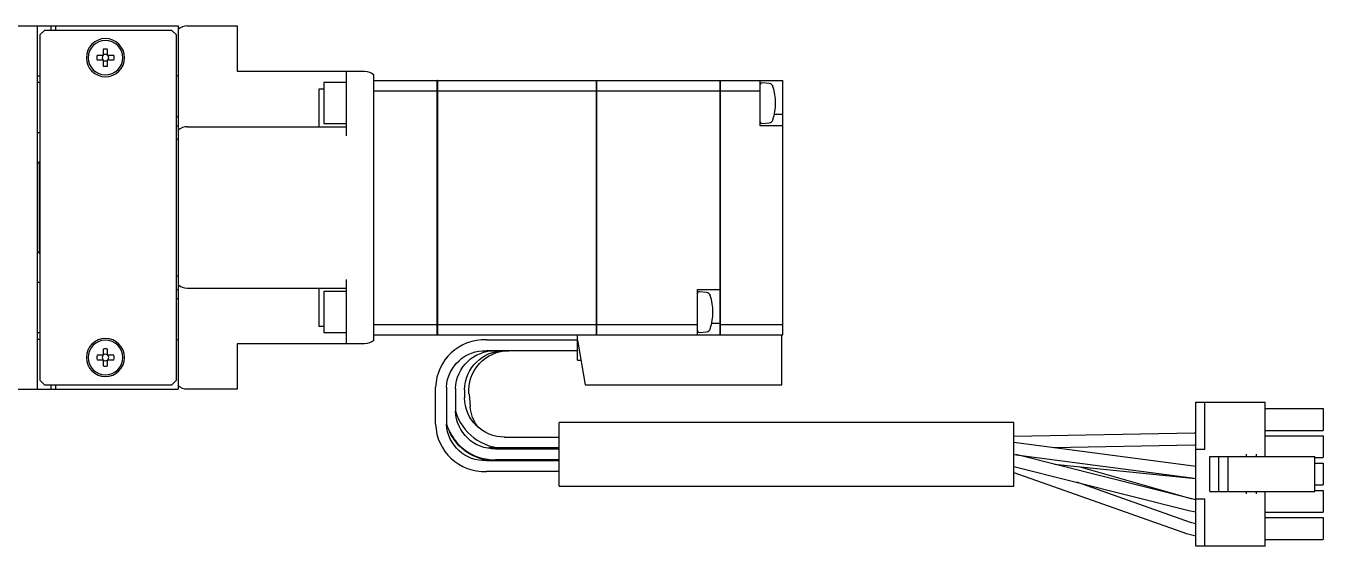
# Model space of a CAD drawing. Extents: x 0 to 640, y -8 to 361.
# Drawn here: x 497.8 to 640.5, y 231.8 to 289 of the extents above; entities that cross this region are included whole.
import ezdxf

# ---------------------------------------------------------------- set-up
doc = ezdxf.new("R2010")
doc.units = 0
doc.header["$LTSCALE"] = 0.5
doc.layers.add('MSM_CONTINUOUS', color=7, linetype='CONTINUOUS')

msp = doc.modelspace()

# ---------------------------------------------------------------- linework, layer by layer
at = {"layer": 'MSM_CONTINUOUS'}
for p, q in [((477.06, 289.01), (514.56, 289.01)), ((499.06, 289.01), (499.06, 249.01)), ((499.86, 288.51), (499.36, 288.01)), ((513.86, 288.51), (499.86, 288.51)), ((500.56, 289.01), (500.56, 288.51)), ((501.06, 289.01), (501.06, 288.51)), ((514.36, 288.01), (513.86, 288.51)), ((514.56, 289.01), (514.56, 249.01)), ((515.56, 289.01), (521.06, 289.01)), ((521.06, 289.01), (521.06, 284.01)), ((499.36, 288.01), (499.36, 250.01)), ((514.36, 250.01), (514.36, 288.01)), ((506.32, 285.75), (505.65, 285.75)), ((506.32, 286.42), (506.32, 285.75)), ((506.8, 285.75), (506.8, 286.42)), ((507.48, 285.75), (506.8, 285.75)), ((505.65, 285.27), (506.32, 285.27)), ((506.32, 285.27), (506.32, 284.59)), ((506.8, 284.59), (506.8, 285.27)), ((506.8, 285.27), (507.48, 285.27)), ((521.06, 284.01), (535.06, 284.01)), ((533.06, 276.91), (533.06, 284.01)), ((499.06, 283.51), (499.36, 283.51)), ((499.36, 282.76), (499.06, 282.76)), ((514.56, 283.51), (514.36, 283.51)), ((530.56, 282.76), (530.56, 278.26)), ((533.06, 282.76), (530.56, 282.76)), ((536.06, 254.39), (536.06, 283.62)), ((536.06, 283.01), (543.05, 283.01)), ((543.05, 255.01), (543.05, 283.01)), ((543.06, 283), (543.05, 283)), ((543.06, 283.01), (560.55, 283.01)), ((543.06, 283.01), (543.06, 255.01)), ((560.55, 255.01), (560.55, 283.01)), ((560.56, 283), (560.55, 283)), ((560.56, 283.01), (574.16, 283.01)), ((560.56, 283.01), (560.56, 255.01)), ((574.16, 255.01), (574.16, 283.01)), ((574.16, 283), (574.17, 283)), ((574.17, 283.01), (581.06, 283.01)), ((574.17, 283.01), (574.17, 255.01)), ((578.56, 278.01), (578.56, 283.01)), ((579.54, 282.67), (578.77, 282.74)), ((581.06, 255.01), (581.06, 283.01)), ((530.06, 282.09), (530.56, 282.09)), ((530.06, 277.91), (530.06, 282.09)), ((536.06, 281.85), (543.05, 281.85)), ((543.06, 281.85), (543.05, 281.85)), ((543.06, 281.85), (560.55, 281.85)), ((560.56, 281.85), (560.55, 281.85)), ((560.56, 281.85), (574.16, 281.85)), ((574.16, 281.85), (574.17, 281.85)), ((574.17, 281.85), (578.56, 281.85)), ((514.56, 279.01), (514.36, 279.01)), ((530.56, 278.26), (533.06, 278.26)), ((578.77, 278.27), (579.54, 278.34)), ((581.06, 279.26), (580.12, 279.26)), ((499.06, 277.26), (499.36, 277.26)), ((514.36, 278.01), (514.56, 278.01)), ((515.56, 277.91), (533.06, 277.91)), ((581.06, 278.01), (578.56, 278.01)), ((514.56, 276.51), (514.36, 276.51)), ((499.26, 274.01), (499.06, 273.81)), ((499.26, 274.01), (499.26, 264.01)), ((499.36, 274.01), (499.26, 274.01)), ((499.06, 264.21), (499.26, 264.01)), ((499.26, 264.01), (499.36, 264.01)), ((514.36, 261.51), (514.56, 261.51)), ((533.06, 254.01), (533.06, 261.11)), ((499.36, 260.76), (499.06, 260.76)), ((514.36, 260.01), (514.56, 260.01)), ((533.06, 260.11), (515.56, 260.11)), ((530.06, 255.92), (530.06, 260.11)), ((530.56, 259.76), (530.56, 255.26)), ((533.06, 259.76), (530.56, 259.76)), ((571.66, 260.01), (574.16, 260.01)), ((571.66, 255.01), (571.66, 260.01)), ((572.65, 259.67), (571.88, 259.74)), ((514.36, 259.01), (514.56, 259.01)), ((530.56, 255.92), (530.06, 255.92)), ((536.06, 256.16), (543.05, 256.16)), ((543.06, 256.16), (543.05, 256.16)), ((543.06, 256.16), (560.55, 256.16)), ((560.56, 256.16), (560.55, 256.16)), ((560.56, 256.16), (571.66, 256.16)), ((574.16, 256.26), (573.23, 256.26)), ((574.16, 256.16), (574.17, 256.16)), ((574.17, 256.16), (581.06, 256.16)), ((499.06, 255.26), (499.36, 255.26)), ((499.36, 254.51), (499.06, 254.51)), ((514.36, 254.51), (514.56, 254.51)), ((535.06, 254.01), (521.06, 254.01)), ((521.06, 254.01), (521.06, 249.01)), ((530.56, 255.26), (533.06, 255.26)), ((536.06, 255.01), (543.05, 255.01)), ((543.06, 255.02), (543.05, 255.02)), ((543.06, 255.01), (581.06, 255.01)), ((548.46, 254.46), (558.46, 254.46)), ((558.46, 252.21), (558.46, 255.01)), ((558.46, 254.41), (559.33, 249.51)), ((560.56, 255.02), (560.55, 255.02)), ((571.88, 255.27), (572.65, 255.34)), ((574.16, 255.02), (574.17, 255.02)), ((580.96, 249.51), (580.96, 255.01)), ((506.32, 252.75), (505.65, 252.75)), ((506.32, 253.42), (506.32, 252.75)), ((506.8, 252.75), (506.8, 253.42)), ((507.48, 252.75), (506.8, 252.75)), ((558.46, 253.26), (548.46, 253.26)), ((550.95, 253.26), (550.71, 253.25)), ((505.65, 252.27), (506.32, 252.27)), ((506.32, 252.27), (506.32, 251.59)), ((506.8, 251.59), (506.8, 252.27)), ((506.8, 252.27), (507.48, 252.27)), ((558.46, 252.21), (558.85, 252.21)), ((499.36, 250.01), (499.86, 249.51)), ((513.86, 249.51), (514.36, 250.01)), ((437.06, 249.01), (514.56, 249.01)), ((499.86, 249.51), (513.86, 249.51)), ((500.56, 249.51), (500.56, 249.01)), ((501.06, 249.51), (501.06, 249.01)), ((521.06, 249.01), (515.56, 249.01)), ((542.86, 245.16), (542.86, 249.25)), ((544.06, 249.25), (544.06, 245.16)), ((545.06, 249.09), (545.06, 246.62)), ((546.06, 248.94), (546.06, 248.07)), ((546.54, 248.49), (546.66, 247.1)), ((559.33, 249.51), (580.96, 249.51)), ((626.46, 247.61), (634.11, 247.61)), ((626.46, 231.76), (626.46, 247.61)), ((627.48, 242.42), (627.48, 247.61)), ((634.11, 241.62), (634.11, 247.61)), ((634.11, 246.89), (640.46, 246.89)), ((640.46, 246.89), (640.46, 244.49)), ((544.08, 245.16), (544.06, 245.2)), ((556.46, 238.36), (556.46, 245.36)), ((606.46, 245.36), (556.46, 245.36)), ((606.46, 238.36), (606.46, 245.36)), ((626.36, 244.2), (606.46, 243.81)), ((626.46, 244.2), (626.29, 244.2)), ((626.46, 244.2), (626.36, 244.2)), ((634.11, 244.49), (640.46, 244.49)), ((548.75, 242.61), (548.73, 242.61)), ((548.73, 242.61), (548.75, 242.61)), ((549.46, 242.56), (548.75, 242.61)), ((548.75, 242.61), (549.96, 242.46)), ((556.46, 242.56), (549.46, 242.56)), ((550.46, 243.76), (556.46, 243.76)), ((626.22, 240.54), (606.46, 243.16)), ((610.76, 242.59), (626.31, 242.9)), ((626.31, 242.9), (626.46, 242.9)), ((634.11, 243.89), (640.46, 243.89)), ((640.46, 243.89), (640.46, 241.49)), ((548.46, 241.16), (556.46, 241.16)), ((549.46, 242.46), (556.46, 242.46)), ((556.46, 241.26), (549.46, 241.26)), ((606.46, 241.85), (626.05, 239.25)), ((626.02, 236.94), (606.68, 241.82)), ((626.46, 242.42), (627.48, 242.42)), ((628.01, 237.76), (628.01, 241.62)), ((628.01, 241.62), (639.57, 241.62)), ((629.01, 237.76), (629.01, 241.62)), ((630.03, 237.76), (630.03, 241.62)), ((632.01, 241.87), (632.01, 241.62)), ((633.16, 241.62), (633.16, 241.87)), ((639.57, 237.76), (639.57, 241.62)), ((639.57, 241.49), (640.46, 241.49)), ((556.46, 239.96), (548.46, 239.96)), ((606.46, 240.53), (625.7, 235.68)), ((606.46, 239.87), (625.43, 233.13)), ((610.88, 240.76), (626.06, 239.24)), ((625.97, 236.97), (613.65, 240.48)), ((626.46, 240.52), (626.22, 240.54)), ((639.57, 240.89), (640.46, 240.89)), ((640.46, 240.89), (640.46, 238.49)), ((556.46, 238.36), (606.46, 238.36)), ((625.87, 234.36), (613.39, 238.79)), ((626.05, 239.25), (626.46, 239.21)), ((626.06, 239.24), (626.46, 239.21)), ((639.57, 238.49), (640.46, 238.49)), ((626.46, 236.86), (625.97, 236.97)), ((626.46, 236.85), (626.02, 236.94)), ((626.46, 236.96), (627.48, 236.96)), ((627.48, 231.76), (627.48, 236.96)), ((628.01, 237.76), (639.57, 237.76)), ((632.01, 237.76), (632.01, 237.51)), ((633.16, 237.51), (633.16, 237.76)), ((634.11, 231.76), (634.11, 237.76)), ((639.57, 237.89), (640.46, 237.89)), ((640.46, 237.89), (640.46, 235.49)), ((625.7, 235.68), (626.46, 235.54)), ((634.11, 235.49), (640.46, 235.49)), ((626.46, 234.19), (625.86, 234.36)), ((634.11, 234.89), (640.46, 234.89)), ((640.46, 234.89), (640.46, 232.49)), ((625.43, 233.13), (626.46, 232.87)), ((625.43, 233.13), (626.46, 232.87)), ((634.11, 231.76), (626.46, 231.76)), ((634.11, 232.49), (640.46, 232.49))]:
    msp.add_line(p, q, dxfattribs=at)
at = {"layer": 'MSM_CONTINUOUS', "extrusion": (0, 0, -1)}
for centre, radius in [((-506.56, 285.51), 2.1), ((-506.56, 285.51), 1.9), ((-506.56, 252.51), 2.1), ((-506.56, 252.51), 1.9)]:
    msp.add_circle(centre, radius, dxfattribs=at)
at = {"layer": 'MSM_CONTINUOUS'}
for centre, radius, start, end in [((515.56, 287.51), 1.5, 90, 131.8103), ((506.56, 285.51), 0.95, 165.3667, 194.6333), ((506.56, 285.51), 0.365, 138.8496, 221.1504), ((506.56, 285.51), 0.95, 75.3667, 104.6333), ((506.56, 285.51), 0.365, 48.8496, 131.1504), ((506.56, 285.51), 0.365, 318.8496, 41.1504), ((506.56, 285.51), 0.95, 345.3667, 14.6333), ((506.56, 285.51), 0.365, 228.8496, 311.1504), ((506.56, 285.51), 0.95, 255.3667, 284.6333), ((578.75, 282.54), 0.2, 85, 161.8051), ((579.5, 282.17), 0.5, 17.6292, 85), ((574.25, 280.51), 6, 342.3708, 17.6292), ((578.75, 278.47), 0.2, 198.1949, 275), ((579.5, 278.84), 0.5, 275, 342.3708), ((515.56, 276.41), 1.5, 90, 131.8103), ((571.86, 259.54), 0.2, 85, 180), ((572.61, 259.17), 0.5, 17.6292, 85), ((567.36, 257.51), 6, 342.3708, 17.6292), ((571.86, 255.47), 0.2, 180, 275), ((572.61, 255.84), 0.5, 275, 342.3708), ((548.27, 249.05), 5.41, 87.9657, 177.8137), ((506.56, 252.51), 0.95, 165.3667, 194.6333), ((506.56, 252.51), 0.365, 138.8496, 221.1504), ((506.56, 252.51), 0.95, 75.3667, 104.6333), ((506.56, 252.51), 0.365, 48.8496, 131.1504), ((506.56, 252.51), 0.365, 318.8496, 41.1504), ((506.56, 252.51), 0.95, 345.3667, 14.6333), ((506.56, 252.51), 0.365, 228.8496, 311.1504), ((506.56, 252.51), 0.95, 255.3667, 284.6333), ((550.44, 248.14), 5.59, 195.9654, 270.2921), ((548.27, 245.36), 5.41, 182.1273, 272.0933), ((549.39, 246.82), 5.57, 197.3809, 270.7723)]:
    msp.add_arc(centre, radius, start, end, dxfattribs=at)
at = {"layer": 'MSM_CONTINUOUS', "extrusion": (0, 0, -1)}
for centre, radius, start, end in [((-535.06, 282.51), 1.5, 90, 131.8103), ((-515.56, 261.61), 1.5, 270, 311.8103), ((-535.06, 255.51), 1.5, 228.1897, 270), ((-548.28, 249.04), 4.22, 2.8542, 92.5704), ((-549.35, 248.97), 4.29, 1.642, 91.5567), ((-550.42, 248.9), 4.36, 0.5892, 90.5857), ((-550.91, 248.87), 4.39, 355.0821, 90.1308), ((-515.56, 250.51), 1.5, 270, 311.8103), ((-550.42, 248.11), 4.36, 269.4314, 359.3937), ((-551.02, 247.49), 4.37, 322.9581, 354.9542), ((-549.35, 246.74), 4.29, 268.4892, 358.3121), ((-548.28, 245.37), 4.22, 267.5064, 357.069), ((-549.36, 246.6), 5.45, 271.1091, 336.0046)]:
    msp.add_arc(centre, radius, start, end, dxfattribs=at)

doc.saveas('drawing.dxf')
